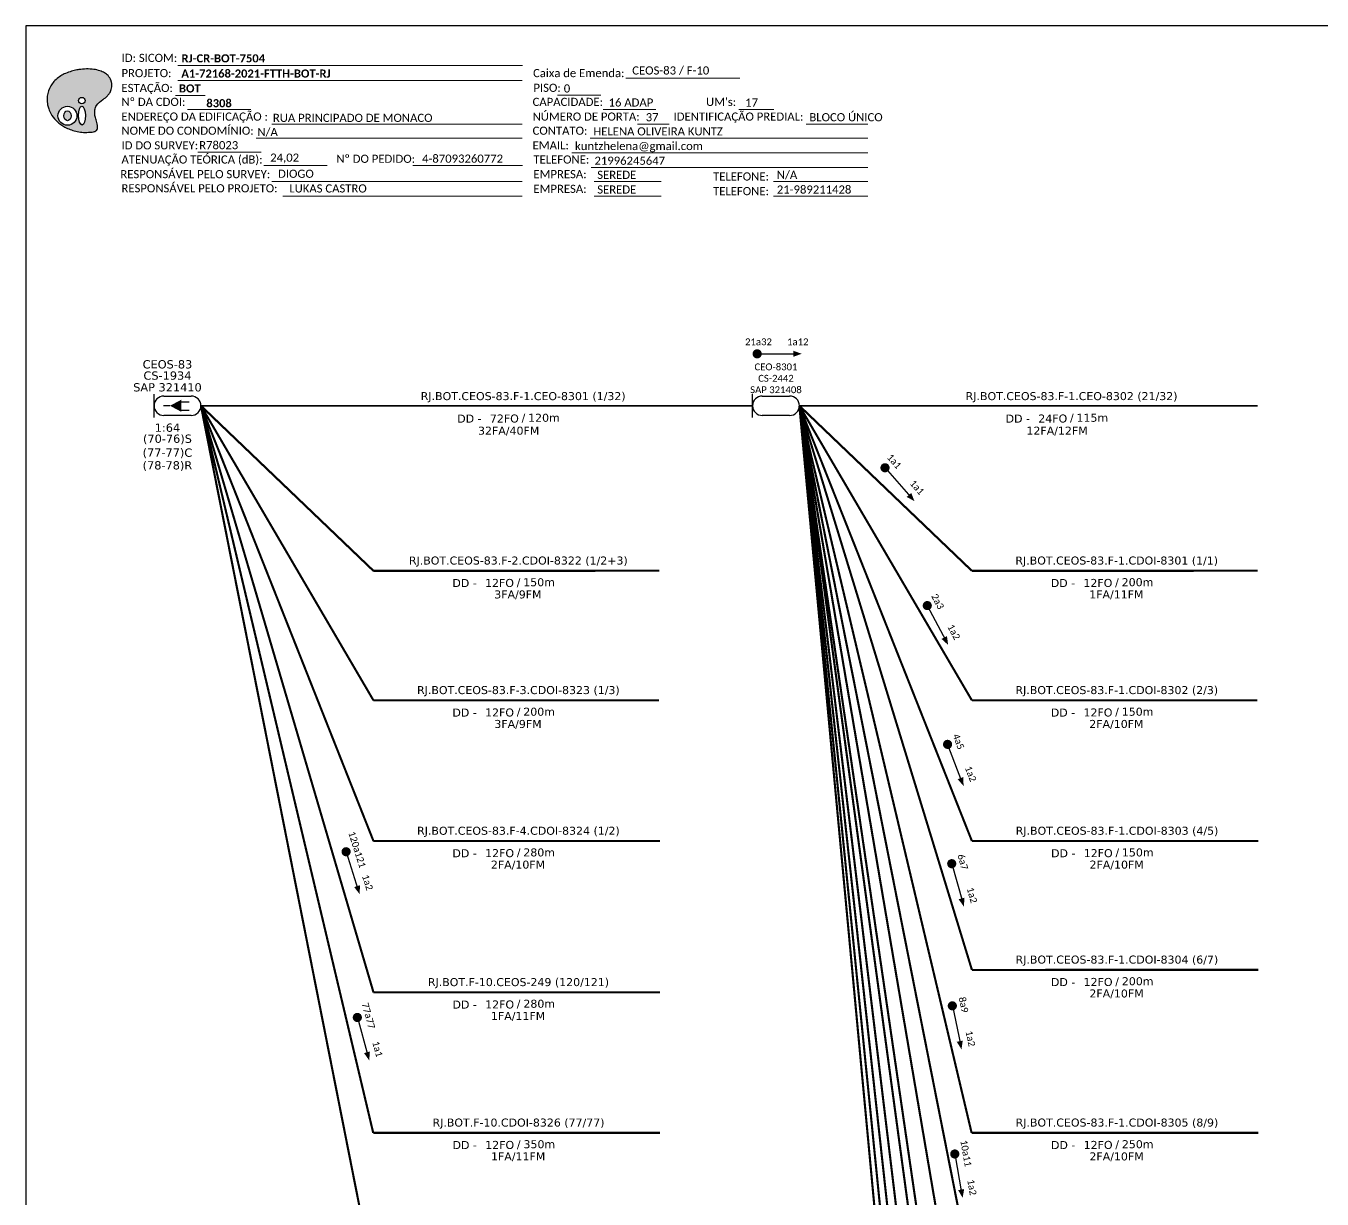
# Model space of a CAD drawing. Extents: x -89 to 749, y 705 to 1299.
# Drawn here: x -89.3 to 196.5, y 1040.4 to 1299 of the extents above; entities that cross this region are included whole.
import ezdxf
from ezdxf.enums import TextEntityAlignment as Align

# ---------------------------------------------------------------- set-up
doc = ezdxf.new("R2010")
doc.units = 0
for name, color, linetype in [('20.4-CEOS', 1, 'Continuous'), ('CAP a instalar', 1, 'Continuous'), ('SETA', 7, 'Continuous')]:
    doc.layers.add(name, color=color, linetype=linetype)
doc.layers.add('40.1-ETIQUETAS', color=1, linetype='Continuous', lineweight=20)
doc.styles.add('siredit', font='verdana.ttf')
doc.styles.get("Standard").update_dxf_attribs({"font": 'arial.ttf'})
doc.styles.add('WMF-Calibri0', font='calibri.ttf')
doc.styles.add('WMF-Calibri1', font='calibrib.ttf')
doc.linetypes.add('FENCELINE1', pattern='A,0.25,-0.1,[133,ltypeshp.shx,S=0.1,R=0,X=-0.1,Y=0],-0.1,1', length=1.45)

# ---------------------------------------------------------------- blocks, each defined once
blk = doc.blocks.new('OI')
h = blk.add_hatch(color=40)
edge = h.paths.add_edge_path()
edge.add_spline(control_points=[(4.35, -0.67), (3.92, -0.99), (3.26, -1.5), (2.81, -2.59), (2.9, -3.5), (3.06, -4.27), (3.31, -4.85), (3.37, -5.39), (3.4, -5.88), (3.2, -6.4), (2.54, -6.61), (1.65, -6.63), (0.55, -6.67), (-0.56, -6.42), (-1.61, -6.14), (-2.77, -5.61), (-3.92, -4.77), (-4.89, -3.7), (-5.34, -2.65), (-5.6, -1.94), (-5.85, -0.96), (-5.71, 0.47), (-5.1, 2.02), (-4.14, 3.02), (-3.3, 3.61), (-2.37, 4.16), (-1.36, 4.44), (-0.56, 4.7), (0.79, 4.85), (2.24, 4.97), (3.79, 4.57), (4.67, 4.21), (5.44, 3.65), (5.76, 2.99), (6.03, 2.21), (6.01, 1.46), (5.72, 0.64), (5.31, 0.08), (4.88, -0.38), (4.51, -0.55), (4.35, -0.67)], knot_values=[0, 0, 0, 0, 1.60434, 2.417191, 3.427595, 4.282808, 4.776746, 5.304182, 5.888771, 6.258406, 6.858137, 7.79129, 8.986195, 10.124242, 11.187857, 12.242908, 13.953784, 15.414161, 16.515391, 17.349188, 17.675853, 19.552021, 21.515531, 22.568638, 23.63245, 24.621084, 25.782718, 26.745347, 27.142653, 29.870543, 31.004649, 31.921532, 32.709589, 33.801391, 34.042471, 35.192333, 35.971461, 36.628871, 37.254359, 37.836911, 37.836911, 37.836911, 37.836911], degree=3, periodic=0)
h.paths.add_polyline_path([(1.13, -0.87, -1), (-0.04, -0.87, -1)], flags=16)
edge = h.paths.add_edge_path(flags=16)
edge.add_ellipse((0.56, -3.59), major_axis=(-0.02, 1.71), ratio=0.361305, start_angle=0, end_angle=360)
h.paths.add_polyline_path([(-0.36, -3.62, -1), (-3.8, -3.62, -1)], flags=16)
edge = h.paths.add_edge_path(flags=0)
edge.add_ellipse((-2.08, -3.62), major_axis=(0, 0.885), ratio=0.758294, start_angle=0, end_angle=360)
at = {"color": 40}
for centre, radius in [((-2.08, -3.62), 1.72), ((0.54, -0.87), 0.587)]:
    blk.add_circle(centre, radius, dxfattribs=at)
blk.add_ellipse((0.56, -3.59), major_axis=(-0.02, 1.71), ratio=0.361305, dxfattribs=at)
blk.add_ellipse((-2.08, -3.62), major_axis=(0, 0.885), ratio=0.758294, start_param=-3.141592653589792, end_param=3.141592653589792, dxfattribs=at)
at = {"color": 40, "start_tangent": (-0.800898, -0.598801), "end_tangent": (-0.800898, -0.598801)}
blk.add_spline([(4.35, -0.67), (3.2, -1.78), (2.9, -2.54), (2.92, -3.55), (3.12, -4.38), (3.28, -4.85), (3.37, -5.37), (3.35, -5.95), (3.2, -6.29), (2.66, -6.55), (1.73, -6.63), (0.54, -6.62), (-0.58, -6.41), (-1.6, -6.11), (-2.56, -5.67), (-3.95, -4.67), (-4.89, -3.56), (-5.37, -2.56), (-5.64, -1.78), (-5.72, -1.46), (-5.63, 0.42), (-4.84, 2.22), (-4.13, 2.99), (-3.27, 3.62), (-2.4, 4.09), (-1.3, 4.47), (-0.37, 4.72), (0.02, 4.77), (2.75, 4.8), (3.85, 4.53), (4.69, 4.16), (5.31, 3.68), (5.85, 2.73), (5.93, 2.5), (5.94, 1.35), (5.67, 0.62), (5.29, 0.08), (4.84, -0.36), (4.35, -0.67)], degree=3, dxfattribs=at)
blk = doc.blocks.new('CARIMBO')
at = {"color": 7, "lineweight": 0}
for points in [[(35.66, -16.79), (111.64, -16.79)], [(134.48, -16.3), (159.61, -16.3)], [(35.15, -20.06), (41.7, -20.06)], [(119.43, -20.02), (128.92, -20.02)], [(37.81, -23.14), (51.75, -23.14)], [(129.48, -23.14), (141.1, -23.14)], [(159.42, -23.14), (167.09, -23.14)], [(56.38, -26.37), (111.64, -26.37)], [(137.07, -26.37), (144.01, -26.37)], [(174.24, -26.37), (187.8, -26.37)], [(52.97, -29.48), (111.64, -29.48)], [(126.6, -29.48), (187.83, -29.48)], [(40.13, -32.55), (54.07, -32.55)], [(122.56, -32.72), (187.83, -32.72)], [(54.67, -35.52), (68.61, -35.52)], [(126.84, -35.96), (187.83, -35.96)], [(56.38, -39.07), (111.64, -39.07)], [(127.45, -39.07), (142.25, -39.07)], [(167.06, -39.07), (187.83, -39.07)], [(58.87, -42.31), (111.64, -42.31)], [(127.45, -42.31), (142.25, -42.31)], [(167.06, -42.31), (187.83, -42.31)]]:
    blk.add_lwpolyline(points, dxfattribs=at)
at = {"color": 7, "xscale": 1.213923925163967, "yscale": 1.213923925163967, "zscale": 1.213923925163967, "rotation": 0.1532896023949059}
blk.add_blockref('OI', (13.86, -20.16), dxfattribs=at)
at = {"color": 7, "lineweight": 0, "style": 'WMF-Calibri0'}
for s, height, p in [('PROJETO:', 1.793, (23.26, -16.04)), ('Caixa de Emenda:', 1.7927, (114.02, -16.04)), ('ESTAÇÃO:', 1.793, (23.26, -19.32)), ('PISO:', 1.793, (114.09, -19.28)), ('Nº DA CDOI:', 1.7927, (23.26, -22.39)), ('CAPACIDADE:', 1.7927, (113.91, -22.39)), ("UM's:", 1.793, (152.15, -22.39)), ('ENDEREÇO DA EDIFICAÇÃO :', 1.7927, (23.26, -25.63)), ('NÚMERO DE PORTA:', 1.7927, (113.91, -25.63)), ('IDENTIFICAÇÃO PREDIAL:', 1.7927, (144.99, -25.63)), ('NOME DO CONDOMÍNIO:', 1.7927, (23.26, -28.74)), ('CONTATO:', 1.793, (113.91, -28.74)), ('ID DO SURVEY:', 1.7927, (23.26, -31.97)), ('EMAIL:', 1.793, (113.91, -31.97)), ('ATENUAÇÃO TEÓRICA (dB):', 1.7927, (23.26, -35.09)), ('TELEFONE:', 1.793, (114.09, -35.09)), ('RESPONSÁVEL PELO SURVEY:', 1.7927, (23.02, -38.32)), ('EMPRESA:', 1.793, (114.09, -38.32)), ('TELEFONE:', 1.793, (153.7, -38.83)), ('RESPONSÁVEL PELO PROJETO:', 1.7927, (23.26, -41.44)), ('EMPRESA:', 1.793, (114.09, -41.56)), ('TELEFONE:', 1.793, (153.7, -42.06))]:
    blk.add_text(s, height=height, dxfattribs=at).set_placement(p)
at = {"color": 7, "lineweight": 0, "flags": 8}
for tag, p, style in [('CEOS-XX', (135.87, -15.46), 'WMF-Calibri0'), ('PROJ', (36.46, -16.13), 'WMF-Calibri1'), ('EST', (35.94, -19.41), 'WMF-Calibri1'), ('PISO_PTR', (120.78, -19.42), 'WMF-Calibri0'), ('CAPAC.', (130.66, -22.52), 'WMF-Calibri0'), ("UC'S", (160.78, -22.54), 'WMF-Calibri0'), ('LOGRADOURO', (56.65, -25.91), 'WMF-Calibri0'), ('N°', (138.85, -25.77), 'WMF-Calibri0'), ('N°PREDIO', (174.94, -25.77), 'WMF-Calibri0'), ('NOME_DO_COND.', (53.23, -29.02), 'WMF-Calibri0'), ('NOME_DO_CONTATO', (127.3, -28.89), 'WMF-Calibri0'), ('_ID_', (40.39, -31.94), 'WMF-Calibri0'), ('EMAIL', (123.26, -32.12), 'WMF-Calibri0'), ('O_POTEN', (56.06, -34.68), 'WMF-Calibri0'), ('TELEFONE', (127.55, -35.36), 'WMF-Calibri0'), ('RES_SURVEY', (57.78, -38.23), 'WMF-Calibri0'), ('EMP_RESP_SURVEY', (128.16, -38.47), 'WMF-Calibri0'), ('CONT_RESP_SURVEY', (167.76, -38.47), 'WMF-Calibri0'), ('RES_PROJ', (60.27, -41.47), 'WMF-Calibri0'), ('EMP_RESP_PROJ', (128.16, -41.71), 'WMF-Calibri0'), ('CONT_RESP_PROJ', (167.76, -41.71), 'WMF-Calibri0')]:
    blk.add_attdef(tag, p, '', height=1.79, dxfattribs=dict(at, style=style))
at = {"color": 7, "lineweight": 0, "style": 'WMF-Calibri1', "flags": 8}
blk.add_attdef("N° CDO'S", text='', height=1.79, dxfattribs=at).set_placement((44.78, -22.68), align=Align.CENTER)
blk = doc.blocks.new('CEOS_RP_CT_DRT')
at = {"layer": '20.4-CEOS', "color": 0}
for p, q in [((-4.54, 1.19), (-1.19, 1.19)), ((-1.19, -1.19), (-4.54, -1.19))]:
    blk.add_line(p, q, dxfattribs=at)
for points in [[(-5.73, -1.43), (-5.73, 1.44)], [(-3.79, 0), (-4.59, 0)], [(-2.47, 0.48), (-1.45, 0.48)], [(-2.47, -0.52), (-1.45, -0.52)]]:
    blk.add_lwpolyline(points, dxfattribs=at)
blk.add_lwpolyline([(-3.79, 0, 0, 1.47, 0), (-2.41, 0, 1.47, 1.47, 0)], format="xyseb", dxfattribs=at)
for centre, start, end in [((-4.54, 0), 90, 270), ((-1.19, 0), 270, 90)]:
    blk.add_arc(centre, 1.19, start, end, dxfattribs=at)
at = {"layer": '20.4-CEOS', "color": 7, "style": 'siredit'}
for tag, p in [('Nº_DA_CEOS', (-2.86, 5.6)), ('LOCAL', (-2.86, 4.24)), ('SAP', (-2.86, 2.78)), ('RACIO_SPLITAGEM', (-2.86, -1.88)), ('FIBRAS_SPLITTER', (-2.86, -3.58)), ('FIBRAS_TOP_C', (-2.86, -5.08)), ('RESERVA_FINAIS', (-2.86, -6.39))]:
    blk.add_attdef(tag, text='', height=1.01, dxfattribs=at).set_placement(p, align=Align.TOP_CENTER)
blk = doc.blocks.new('ETIQUETA_RS5F')
at = {"layer": '40.1-ETIQUETAS', "color": 0, "style": 'siredit'}
blk.add_text('/', height=1.5, dxfattribs=at).set_placement((1.58, -1.95), align=Align.MIDDLE_RIGHT)
for tag, p in [('ETIQUETA_R_PRIMARIA', (1.21, 4.1)), ('ETIQUETA_R_SECUNDARIA', (1.21, 2.1)), ('F_ATIVAS/F_MORTAS', (1.14, -4.24))]:
    blk.add_attdef(tag, text='', height=1.5, dxfattribs=at).set_placement(p, align=Align.MIDDLE_CENTER)
for tag, p in [('TIPO_CABO', (-6.58, -2.12)), ('CAP_CABO', (0.4, -2.09))]:
    blk.add_attdef(tag, text='', height=1.5, dxfattribs=at).set_placement(p, align=Align.MIDDLE_RIGHT)
blk.add_attdef('METROS', text='', height=1.5, dxfattribs=at).set_placement((2.14, -1.95), align=Align.MIDDLE_LEFT)
for tag, p in [('FUSÃO_1', (0.85, -8.39)), ('FUSÃO_2', (0.85, -10.6)), ('FUSÃO_3', (0.85, -12.93)), ('FUSÃO_4', (0.85, -15.14)), ('FUSÃO_5', (0.85, -17.16))]:
    blk.add_attdef(tag, text='', height=1.5, dxfattribs=at).set_placement(p, align=Align.CENTER)

msp = doc.modelspace()

# ---------------------------------------------------------------- linework, layer by layer
msp.add_lwpolyline([(-89.32, 705.02), (749.25, 705.02), (749.25, 1299.02), (-89.32, 1299.02), (-89.32, 705.02)])
at = {"color": 7, "lineweight": 0}
for points in [[(-55.82, 1290.33), (20.16, 1290.33)], [(-4.01, 1268.26), (20.14, 1268.26)]]:
    msp.add_lwpolyline(points, dxfattribs=at)
at = {"const_width": 1.01}
for points in [[(71.41, 1226.72, 1), (72.42, 1226.72, 1)], [(99.77, 1201.99, 1), (100.44, 1201.23, 1)], [(109.19, 1171.67, 1), (109.66, 1170.78, 1)], [(113.72, 1141.1, 1), (114.08, 1140.16, 1)], [(114.68, 1114.81, 1), (114.95, 1113.84, 1)], [(114.85, 1083.48, 1), (115.05, 1082.49, 1)], [(115.4, 1050.82, 1), (115.58, 1049.82, 1)]]:
    msp.add_lwpolyline(points, format="xyb", close=True, dxfattribs=at)
at = {"color": 7, "const_width": 1.01}
for points in [[(-18.87, 1117.44, 1), (-18.57, 1116.48, 1)], [(-16.38, 1080.91, 1), (-16.11, 1079.93, 1)]]:
    msp.add_lwpolyline(points, format="xyb", close=True, dxfattribs=at)
at = {"layer": '20.4-CEOS', "color": 0}
for p, q in [((73.05, 1217.43), (79.07, 1217.43)), ((79.07, 1213.14), (73.05, 1213.14))]:
    msp.add_line(p, q, dxfattribs=at)
msp.add_lwpolyline([(70.9, 1212.7), (70.9, 1217.87)], dxfattribs=at)
for centre, start, end in [((73.05, 1215.28), 90, 270), ((79.07, 1215.28), 270, 90)]:
    msp.add_arc(centre, 2.15, start, end, dxfattribs=at)
at = {"layer": 'CAP a instalar', "color": 7, "ltscale": 7}
for points, const_width in [([(-50.73, 1215.28), (-12.68, 1178.88)], 0.47), ([(-50.73, 1215.28), (-12.68, 1150.32)], 0.47), ([(-50.73, 1215.28), (-12.68, 1119.31)], 0.47), ([(-12.74, 1054.98), (-50.73, 1215.28)], 0.47), ([(-50.73, 1215.28), (70.9, 1215.28)], 0.389), ([(81.22, 1215.28), (119.27, 1178.88)], 0.47), ([(81.22, 1215.28), (119.27, 1150.32)], 0.47), ([(81.22, 1215.28), (119.27, 1119.31)], 0.47), ([(81.22, 1215.28), (119.27, 1090.9)], 0.47), ([(119.2, 1054.98), (81.22, 1215.28)], 0.47), ([(119.27, 1023.11), (81.22, 1215.28)], 0.47), ([(118.8, 994.56), (81.22, 1215.28)], 0.47), ([(119.27, 935.14), (81.22, 1215.28)], 0.47), ([(119.2, 900.93), (81.22, 1215.28)], 0.47), ([(119.27, 869.07), (81.22, 1215.28)], 0.47), ([(81.22, 1215.28), (182.25, 1215.28)], 0.389), ([(-12.68, 1178.88), (50.31, 1178.91)], 0.47), ([(119.27, 1178.88), (182.25, 1178.91)], 0.47), ([(-12.68, 1150.32), (50.28, 1150.35)], 0.47), ([(119.27, 1150.32), (182.22, 1150.35)], 0.47), ([(-12.68, 1119.31), (50.5, 1119.34)], 0.47), ([(119.27, 1119.31), (182.45, 1119.34)], 0.47), ([(119.27, 1090.9), (182.45, 1090.93)], 0.47), ([(-12.74, 1054.98), (50.5, 1055)], 0.47), ([(119.2, 1054.98), (182.45, 1055)], 0.47)]:
    msp.add_lwpolyline(points, dxfattribs=dict(at, const_width=const_width))
at = {"layer": 'CAP a instalar', "color": 7, "linetype": 'FENCELINE1', "ltscale": 7, "const_width": 0.47}
for points in [[(-50.73, 1215.28), (-12.68, 1085.95)], [(-12.68, 1023.11), (-50.73, 1215.28)], [(119.27, 837.65), (81.22, 1215.28)], [(119.27, 809.24), (81.22, 1215.28)], [(-12.68, 1085.95), (50.5, 1085.97)]]:
    msp.add_lwpolyline(points, dxfattribs=at)
at = {"layer": 'CAP a instalar', "color": 5, "ltscale": 7, "const_width": 0.47}
msp.add_lwpolyline([(118.02, 963.47), (81.22, 1215.28)], dxfattribs=at)
at = {"layer": 'SETA'}
for points in [[(71.91, 1226.72), (80.58, 1226.72)], [(100.11, 1201.61), (105.83, 1195.1)], [(109.42, 1171.22), (113.48, 1163.56)], [(113.9, 1140.63), (117, 1132.53)], [(114.82, 1114.32), (117.16, 1105.98)], [(114.95, 1082.99), (116.72, 1074.5)], [(115.49, 1050.32), (117, 1041.78)]]:
    msp.add_lwpolyline(points, dxfattribs=at)
at = {"layer": 'SETA', "color": 7}
for points in [[(-18.72, 1116.96), (-16.1, 1108.7)], [(-16.24, 1080.42), (-13.94, 1072.06)]]:
    msp.add_lwpolyline(points, dxfattribs=at)
at = {"layer": 'SETA'}
for points in [[(79.88, 1227.41), (81.73, 1226.74), (79.88, 1226.07)], [(105.89, 1196.07), (106.6, 1194.24), (104.88, 1195.19)], [(113.76, 1164.5), (114.03, 1162.55), (112.57, 1163.87)], [(117.39, 1133.43), (117.42, 1131.46), (116.13, 1132.95)], [(117.63, 1106.83), (117.49, 1104.87), (116.34, 1106.47)], [(117.25, 1075.32), (116.97, 1073.37), (115.93, 1075.05)], [(117.56, 1042.59), (117.22, 1040.65), (116.23, 1042.35)]]:
    msp.add_solid(points, dxfattribs=at)
at = {"layer": 'SETA', "color": 7}
for points in [[(-15.65, 1109.57), (-15.74, 1107.61), (-16.94, 1109.17)], [(-13.47, 1072.92), (-13.63, 1070.96), (-14.76, 1072.56)]]:
    msp.add_solid(points, dxfattribs=at)

# ---------------------------------------------------------------- block references
ref = msp.add_blockref('CARIMBO', (-91.51, 1303.77))
ref.add_attrib('PROJ', 'A1-72168-2021-FTTH-BOT-RJ', (-55.05, 1287.63), dxfattribs={"color": 7, "lineweight": 0, "height": 1.7927, "style": 'WMF-Calibri1'})
ref.add_attrib('EST', 'BOT', (-55.57, 1284.35), dxfattribs={"color": 7, "lineweight": 0, "height": 1.793, "style": 'WMF-Calibri1'})
ref.add_attrib("N° CDO'S", '8308', dxfattribs={"color": 7, "lineweight": 0, "height": 1.793, "style": 'WMF-Calibri1'}).set_placement((-46.73, 1281.09), align=Align.CENTER)
ref.add_attrib('LOGRADOURO', 'RUA PRINCIPADO DE MONACO', (-34.86, 1277.86), dxfattribs={"color": 7, "lineweight": 0, "height": 1.7927, "style": 'WMF-Calibri0'})
ref.add_attrib('NOME_DO_COND.', 'N/A', (-38.28, 1274.74), dxfattribs={"color": 7, "lineweight": 0, "height": 1.793, "style": 'WMF-Calibri0'})
ref.add_attrib('_ID_', 'R78023', (-51.11, 1271.83), dxfattribs={"color": 7, "lineweight": 0, "height": 1.793, "style": 'WMF-Calibri0'})
ref.add_attrib('O_POTEN', '24,02', (-35.45, 1269.09), dxfattribs={"color": 7, "lineweight": 0, "height": 1.793, "style": 'WMF-Calibri0'})
ref.add_attrib('RES_SURVEY', 'DIOGO', (-33.73, 1265.54), dxfattribs={"color": 7, "lineweight": 0, "height": 1.793, "style": 'WMF-Calibri0'})
ref.add_attrib('RES_PROJ', 'LUKAS CASTRO', (-31.24, 1262.3), dxfattribs={"color": 7, "lineweight": 0, "height": 1.7927, "style": 'WMF-Calibri0'})
ref.add_attrib('CEOS-XX', 'CEOS-83 / F-10', (44.36, 1288.31), dxfattribs={"color": 7, "lineweight": 0, "height": 1.7927, "style": 'WMF-Calibri0'})
ref.add_attrib('CAPAC.', '16 ADAP', (39.15, 1281.25), dxfattribs={"color": 7, "lineweight": 0, "height": 1.793, "style": 'WMF-Calibri0'})
ref.add_attrib("UC'S", '17', (69.27, 1281.23), dxfattribs={"color": 7, "lineweight": 0, "height": 1.793, "style": 'WMF-Calibri0'})
ref.add_attrib('PISO_PTR', '0', (29.28, 1284.34), dxfattribs={"color": 7, "lineweight": 0, "height": 1.79, "style": 'WMF-Calibri0'})
ref.add_attrib('N°', '37', (47.34, 1278), dxfattribs={"color": 7, "lineweight": 0, "height": 1.793, "style": 'WMF-Calibri0'})
ref.add_attrib('N°PREDIO', 'BLOCO ÚNICO', (83.43, 1278), dxfattribs={"color": 7, "lineweight": 0, "height": 1.7927, "style": 'WMF-Calibri0'})
ref.add_attrib('NOME_DO_CONTATO', 'HELENA OLIVEIRA KUNTZ', (35.79, 1274.88), dxfattribs={"color": 7, "lineweight": 0, "height": 1.7927, "style": 'WMF-Calibri0'})
ref.add_attrib('EMAIL', 'kuntzhelena@gmail.com', (31.75, 1271.65), dxfattribs={"color": 7, "lineweight": 0, "height": 1.7927, "style": 'WMF-Calibri0'})
ref.add_attrib('TELEFONE', '21996245647', (36.04, 1268.41), dxfattribs={"color": 7, "lineweight": 0, "height": 1.7927, "style": 'WMF-Calibri0'})
ref.add_attrib('EMP_RESP_SURVEY', 'SEREDE', (36.65, 1265.3), dxfattribs={"color": 7, "lineweight": 0, "height": 1.793, "style": 'WMF-Calibri0'})
ref.add_attrib('EMP_RESP_PROJ', 'SEREDE', (36.65, 1262.06), dxfattribs={"color": 7, "lineweight": 0, "height": 1.793, "style": 'WMF-Calibri0'})
ref.add_attrib('CONT_RESP_SURVEY', 'N/A', (76.25, 1265.3), dxfattribs={"color": 7, "lineweight": 0, "height": 1.793, "style": 'WMF-Calibri0'})
ref.add_attrib('CONT_RESP_PROJ', '21-989211428', (76.25, 1262.06), dxfattribs={"color": 7, "lineweight": 0, "height": 1.7927, "style": 'WMF-Calibri0'})
at = {"layer": '20.4-CEOS', "color": 7}
ref = msp.add_blockref('CEOS_RP_CT_DRT', (-50.73, 1215.28), dxfattribs=dict(at, xscale=1.801388164361318, yscale=1.801388164361318, zscale=1.801388159999999))
ref.add_attrib('Nº_DA_CEOS', 'CEOS-83', dxfattribs={"color": 7, "height": 1.819, "style": 'siredit'}).set_placement((-58.11, 1225.33), align=Align.TOP_CENTER)
ref.add_attrib('LOCAL', 'CS-1934', dxfattribs={"color": 7, "height": 1.819, "style": 'siredit'}).set_placement((-58.11, 1222.85), align=Align.TOP_CENTER)
ref.add_attrib('SAP', 'SAP 321410', dxfattribs={"color": 7, "height": 1.819, "style": 'siredit'}).set_placement((-58.11, 1220.26), align=Align.TOP_CENTER)
ref.add_attrib('RACIO_SPLITAGEM', '1:64', dxfattribs={"color": 7, "height": 1.819, "style": 'siredit'}).set_placement((-58.11, 1211.36), align=Align.TOP_CENTER)
ref.add_attrib('FIBRAS_SPLITTER', '(70-76)S', dxfattribs={"color": 7, "height": 1.819, "style": 'siredit'}).set_placement((-58.11, 1208.93), align=Align.TOP_CENTER)
ref.add_attrib('FIBRAS_TOP_C', '(77-77)C', dxfattribs={"color": 7, "height": 1.819, "style": 'siredit'}).set_placement((-58.12, 1205.86), align=Align.TOP_CENTER)
ref.add_attrib('RESERVA_FINAIS', '(78-78)R', dxfattribs={"color": 7, "height": 1.819, "style": 'siredit'}).set_placement((-58.12, 1203.06), align=Align.TOP_CENTER)
at = {"layer": 'CAP a instalar', "color": 7, "linetype": 'FENCELINE1', "ltscale": 7}
ref = msp.add_blockref('ETIQUETA_RS5F', (18.93, 1214.94), dxfattribs=dict(at, xscale=1.176119984873859, yscale=1.176119984874759, zscale=1.176119984874999))
ref.add_attrib('ETIQUETA_R_SECUNDARIA', 'RJ.BOT.CEOS-83.F-1.CEO-8301 (1/32)', dxfattribs={"layer": '40.1-ETIQUETAS', "color": 0, "height": 1.7642, "style": 'siredit'}).set_placement((20.32, 1217.41), align=Align.MIDDLE_CENTER)
ref.add_attrib('TIPO_CABO', 'DD -', dxfattribs={"layer": '40.1-ETIQUETAS', "color": 0, "height": 1.764, "style": 'siredit'}).set_placement((11.15, 1212.45), align=Align.MIDDLE_RIGHT)
ref.add_attrib('CAP_CABO', '72FO', dxfattribs={"layer": '40.1-ETIQUETAS', "color": 0, "height": 1.764, "style": 'siredit'}).set_placement((19.36, 1212.47), align=Align.MIDDLE_RIGHT)
ref.add_attrib('METROS', '120m', dxfattribs={"layer": '40.1-ETIQUETAS', "color": 0, "height": 1.764, "style": 'siredit'}).set_placement((21.41, 1212.64), align=Align.MIDDLE_LEFT)
ref.add_attrib('F_ATIVAS/F_MORTAS', '32FA/40FM', dxfattribs={"layer": '40.1-ETIQUETAS', "color": 0, "height": 1.764, "style": 'siredit'}).set_placement((17.12, 1209.79), align=Align.MIDDLE_CENTER)
ref = msp.add_blockref('ETIQUETA_RS5F', (139.85, 1214.94), dxfattribs=dict(at, xscale=1.176119984873859, yscale=1.176119984874759, zscale=1.176119984874999))
ref.add_attrib('ETIQUETA_R_SECUNDARIA', 'RJ.BOT.CEOS-83.F-1.CEO-8302 (21/32)', dxfattribs={"layer": '40.1-ETIQUETAS', "color": 0, "height": 1.7642, "style": 'siredit'}).set_placement((141.24, 1217.41), align=Align.MIDDLE_CENTER)
ref.add_attrib('TIPO_CABO', 'DD -', dxfattribs={"layer": '40.1-ETIQUETAS', "color": 0, "height": 1.764, "style": 'siredit'}).set_placement((132.07, 1212.45), align=Align.MIDDLE_RIGHT)
ref.add_attrib('CAP_CABO', '24FO', dxfattribs={"layer": '40.1-ETIQUETAS', "color": 0, "height": 1.764, "style": 'siredit'}).set_placement((140.28, 1212.47), align=Align.MIDDLE_RIGHT)
ref.add_attrib('METROS', '115m', dxfattribs={"layer": '40.1-ETIQUETAS', "color": 0, "height": 1.764, "style": 'siredit'}).set_placement((142.33, 1212.64), align=Align.MIDDLE_LEFT)
ref.add_attrib('F_ATIVAS/F_MORTAS', '12FA/12FM', dxfattribs={"layer": '40.1-ETIQUETAS', "color": 0, "height": 1.764, "style": 'siredit'}).set_placement((138.04, 1209.79), align=Align.MIDDLE_CENTER)
ref = msp.add_blockref('ETIQUETA_RS5F', (17.86, 1178.68), dxfattribs=dict(at, xscale=1.176119984873859, yscale=1.176119984874759, zscale=1.176119984874999))
ref.add_attrib('ETIQUETA_R_SECUNDARIA', 'RJ.BOT.CEOS-83.F-2.CDOI-8322 (1/2+3)', dxfattribs={"layer": '40.1-ETIQUETAS', "color": 0, "height": 1.7642, "style": 'siredit'}).set_placement((19.25, 1181.16), align=Align.MIDDLE_CENTER)
ref.add_attrib('TIPO_CABO', 'DD -', dxfattribs={"layer": '40.1-ETIQUETAS', "color": 0, "height": 1.764, "style": 'siredit'}).set_placement((10.08, 1176.2), align=Align.MIDDLE_RIGHT)
ref.add_attrib('CAP_CABO', '12FO', dxfattribs={"layer": '40.1-ETIQUETAS', "color": 0, "height": 1.764, "style": 'siredit'}).set_placement((18.29, 1176.22), align=Align.MIDDLE_RIGHT)
ref.add_attrib('METROS', '150m', dxfattribs={"layer": '40.1-ETIQUETAS', "color": 0, "height": 1.764, "style": 'siredit'}).set_placement((20.34, 1176.38), align=Align.MIDDLE_LEFT)
ref.add_attrib('F_ATIVAS/F_MORTAS', '3FA/9FM', dxfattribs={"layer": '40.1-ETIQUETAS', "color": 0, "height": 1.764, "style": 'siredit'}).set_placement((19.16, 1173.69), align=Align.MIDDLE_CENTER)
ref = msp.add_blockref('ETIQUETA_RS5F', (149.8, 1178.68), dxfattribs=dict(at, xscale=1.176119984873859, yscale=1.176119984874759, zscale=1.176119984874999))
ref.add_attrib('ETIQUETA_R_SECUNDARIA', 'RJ.BOT.CEOS-83.F-1.CDOI-8301 (1/1)', dxfattribs={"layer": '40.1-ETIQUETAS', "color": 0, "height": 1.7642, "style": 'siredit'}).set_placement((151.19, 1181.16), align=Align.MIDDLE_CENTER)
ref.add_attrib('TIPO_CABO', 'DD -', dxfattribs={"layer": '40.1-ETIQUETAS', "color": 0, "height": 1.764, "style": 'siredit'}).set_placement((142.02, 1176.2), align=Align.MIDDLE_RIGHT)
ref.add_attrib('CAP_CABO', '12FO', dxfattribs={"layer": '40.1-ETIQUETAS', "color": 0, "height": 1.764, "style": 'siredit'}).set_placement((150.23, 1176.22), align=Align.MIDDLE_RIGHT)
ref.add_attrib('METROS', '200m', dxfattribs={"layer": '40.1-ETIQUETAS', "color": 0, "height": 1.764, "style": 'siredit'}).set_placement((152.29, 1176.38), align=Align.MIDDLE_LEFT)
ref.add_attrib('F_ATIVAS/F_MORTAS', '1FA/11FM', dxfattribs={"layer": '40.1-ETIQUETAS', "color": 0, "height": 1.764, "style": 'siredit'}).set_placement((151.11, 1173.69), align=Align.MIDDLE_CENTER)
ref = msp.add_blockref('ETIQUETA_RS5F', (17.87, 1150.13), dxfattribs=dict(at, xscale=1.176119984873859, yscale=1.176119984874759, zscale=1.176119984874999))
ref.add_attrib('ETIQUETA_R_SECUNDARIA', 'RJ.BOT.CEOS-83.F-3.CDOI-8323 (1/3)', dxfattribs={"layer": '40.1-ETIQUETAS', "color": 0, "height": 1.7642, "style": 'siredit'}).set_placement((19.26, 1152.6), align=Align.MIDDLE_CENTER)
ref.add_attrib('TIPO_CABO', 'DD -', dxfattribs={"layer": '40.1-ETIQUETAS', "color": 0, "height": 1.764, "style": 'siredit'}).set_placement((10.09, 1147.64), align=Align.MIDDLE_RIGHT)
ref.add_attrib('CAP_CABO', '12FO', dxfattribs={"layer": '40.1-ETIQUETAS', "color": 0, "height": 1.764, "style": 'siredit'}).set_placement((18.3, 1147.66), align=Align.MIDDLE_RIGHT)
ref.add_attrib('METROS', '200m', dxfattribs={"layer": '40.1-ETIQUETAS', "color": 0, "height": 1.764, "style": 'siredit'}).set_placement((20.35, 1147.83), align=Align.MIDDLE_LEFT)
ref.add_attrib('F_ATIVAS/F_MORTAS', '3FA/9FM', dxfattribs={"layer": '40.1-ETIQUETAS', "color": 0, "height": 1.764, "style": 'siredit'}).set_placement((19.18, 1145.13), align=Align.MIDDLE_CENTER)
ref = msp.add_blockref('ETIQUETA_RS5F', (149.81, 1150.13), dxfattribs=dict(at, xscale=1.176119984873859, yscale=1.176119984874759, zscale=1.176119984874999))
ref.add_attrib('ETIQUETA_R_SECUNDARIA', 'RJ.BOT.CEOS-83.F-1.CDOI-8302 (2/3)', dxfattribs={"layer": '40.1-ETIQUETAS', "color": 0, "height": 1.7642, "style": 'siredit'}).set_placement((151.21, 1152.6), align=Align.MIDDLE_CENTER)
ref.add_attrib('TIPO_CABO', 'DD -', dxfattribs={"layer": '40.1-ETIQUETAS', "color": 0, "height": 1.764, "style": 'siredit'}).set_placement((142.03, 1147.64), align=Align.MIDDLE_RIGHT)
ref.add_attrib('CAP_CABO', '12FO', dxfattribs={"layer": '40.1-ETIQUETAS', "color": 0, "height": 1.764, "style": 'siredit'}).set_placement((150.25, 1147.66), align=Align.MIDDLE_RIGHT)
ref.add_attrib('METROS', '150m', dxfattribs={"layer": '40.1-ETIQUETAS', "color": 0, "height": 1.764, "style": 'siredit'}).set_placement((152.3, 1147.83), align=Align.MIDDLE_LEFT)
ref.add_attrib('F_ATIVAS/F_MORTAS', '2FA/10FM', dxfattribs={"layer": '40.1-ETIQUETAS', "color": 0, "height": 1.764, "style": 'siredit'}).set_placement((151.12, 1145.13), align=Align.MIDDLE_CENTER)
ref = msp.add_blockref('ETIQUETA_RS5F', (17.88, 1119.11), dxfattribs=dict(at, xscale=1.176119984873859, yscale=1.176119984874759, zscale=1.176119984874999))
ref.add_attrib('ETIQUETA_R_SECUNDARIA', 'RJ.BOT.CEOS-83.F-4.CDOI-8324 (1/2)', dxfattribs={"layer": '40.1-ETIQUETAS', "color": 0, "height": 1.7642, "style": 'siredit'}).set_placement((19.27, 1121.59), align=Align.MIDDLE_CENTER)
ref.add_attrib('TIPO_CABO', 'DD -', dxfattribs={"layer": '40.1-ETIQUETAS', "color": 0, "height": 1.764, "style": 'siredit'}).set_placement((10.09, 1116.62), align=Align.MIDDLE_RIGHT)
ref.add_attrib('CAP_CABO', '12FO', dxfattribs={"layer": '40.1-ETIQUETAS', "color": 0, "height": 1.764, "style": 'siredit'}).set_placement((18.31, 1116.65), align=Align.MIDDLE_RIGHT)
ref.add_attrib('METROS', '280m', dxfattribs={"layer": '40.1-ETIQUETAS', "color": 0, "height": 1.764, "style": 'siredit'}).set_placement((20.36, 1116.81), align=Align.MIDDLE_LEFT)
ref.add_attrib('F_ATIVAS/F_MORTAS', '2FA/10FM', dxfattribs={"layer": '40.1-ETIQUETAS', "color": 0, "height": 1.764, "style": 'siredit'}).set_placement((19.18, 1114.12), align=Align.MIDDLE_CENTER)
ref = msp.add_blockref('ETIQUETA_RS5F', (149.87, 1119.11), dxfattribs=dict(at, xscale=1.176119984873859, yscale=1.176119984874759, zscale=1.176119984874999))
ref.add_attrib('ETIQUETA_R_SECUNDARIA', 'RJ.BOT.CEOS-83.F-1.CDOI-8303 (4/5)', dxfattribs={"layer": '40.1-ETIQUETAS', "color": 0, "height": 1.7642, "style": 'siredit'}).set_placement((151.26, 1121.59), align=Align.MIDDLE_CENTER)
ref.add_attrib('TIPO_CABO', 'DD -', dxfattribs={"layer": '40.1-ETIQUETAS', "color": 0, "height": 1.764, "style": 'siredit'}).set_placement((142.09, 1116.62), align=Align.MIDDLE_RIGHT)
ref.add_attrib('CAP_CABO', '12FO', dxfattribs={"layer": '40.1-ETIQUETAS', "color": 0, "height": 1.764, "style": 'siredit'}).set_placement((150.3, 1116.65), align=Align.MIDDLE_RIGHT)
ref.add_attrib('METROS', '150m', dxfattribs={"layer": '40.1-ETIQUETAS', "color": 0, "height": 1.764, "style": 'siredit'}).set_placement((152.35, 1116.81), align=Align.MIDDLE_LEFT)
ref.add_attrib('F_ATIVAS/F_MORTAS', '2FA/10FM', dxfattribs={"layer": '40.1-ETIQUETAS', "color": 0, "height": 1.764, "style": 'siredit'}).set_placement((151.18, 1114.12), align=Align.MIDDLE_CENTER)
ref = msp.add_blockref('ETIQUETA_RS5F', (149.84, 1090.71), dxfattribs=dict(at, xscale=1.176119984873859, yscale=1.176119984874759, zscale=1.176119984874999))
ref.add_attrib('ETIQUETA_R_SECUNDARIA', 'RJ.BOT.CEOS-83.F-1.CDOI-8304 (6/7)', dxfattribs={"layer": '40.1-ETIQUETAS', "color": 0, "height": 1.7642, "style": 'siredit'}).set_placement((151.23, 1093.18), align=Align.MIDDLE_CENTER)
ref.add_attrib('TIPO_CABO', 'DD -', dxfattribs={"layer": '40.1-ETIQUETAS', "color": 0, "height": 1.764, "style": 'siredit'}).set_placement((142.06, 1088.22), align=Align.MIDDLE_RIGHT)
ref.add_attrib('CAP_CABO', '12FO', dxfattribs={"layer": '40.1-ETIQUETAS', "color": 0, "height": 1.764, "style": 'siredit'}).set_placement((150.27, 1088.25), align=Align.MIDDLE_RIGHT)
ref.add_attrib('METROS', '200m', dxfattribs={"layer": '40.1-ETIQUETAS', "color": 0, "height": 1.764, "style": 'siredit'}).set_placement((152.32, 1088.41), align=Align.MIDDLE_LEFT)
ref.add_attrib('F_ATIVAS/F_MORTAS', '2FA/10FM', dxfattribs={"layer": '40.1-ETIQUETAS', "color": 0, "height": 1.764, "style": 'siredit'}).set_placement((151.15, 1085.71), align=Align.MIDDLE_CENTER)
ref = msp.add_blockref('ETIQUETA_RS5F', (17.9, 1054.78), dxfattribs=dict(at, xscale=1.176119984873859, yscale=1.176119984874759, zscale=1.176119984874999))
ref.add_attrib('ETIQUETA_R_SECUNDARIA', 'RJ.BOT.F-10.CDOI-8326 (77/77)', dxfattribs={"layer": '40.1-ETIQUETAS', "color": 0, "height": 1.7642, "style": 'siredit'}).set_placement((19.29, 1057.25), align=Align.MIDDLE_CENTER)
ref.add_attrib('TIPO_CABO', 'DD -', dxfattribs={"layer": '40.1-ETIQUETAS', "color": 0, "height": 1.764, "style": 'siredit'}).set_placement((10.12, 1052.29), align=Align.MIDDLE_RIGHT)
ref.add_attrib('CAP_CABO', '12FO', dxfattribs={"layer": '40.1-ETIQUETAS', "color": 0, "height": 1.764, "style": 'siredit'}).set_placement((18.33, 1052.32), align=Align.MIDDLE_RIGHT)
ref.add_attrib('METROS', '350m', dxfattribs={"layer": '40.1-ETIQUETAS', "color": 0, "height": 1.764, "style": 'siredit'}).set_placement((20.39, 1052.48), align=Align.MIDDLE_LEFT)
ref.add_attrib('F_ATIVAS/F_MORTAS', '1FA/11FM', dxfattribs={"layer": '40.1-ETIQUETAS', "color": 0, "height": 1.764, "style": 'siredit'}).set_placement((19.21, 1049.79), align=Align.MIDDLE_CENTER)
ref = msp.add_blockref('ETIQUETA_RS5F', (149.85, 1054.78), dxfattribs=dict(at, xscale=1.176119984873859, yscale=1.176119984874759, zscale=1.176119984874999))
ref.add_attrib('ETIQUETA_R_SECUNDARIA', 'RJ.BOT.CEOS-83.F-1.CDOI-8305 (8/9)', dxfattribs={"layer": '40.1-ETIQUETAS', "color": 0, "height": 1.7642, "style": 'siredit'}).set_placement((151.24, 1057.25), align=Align.MIDDLE_CENTER)
ref.add_attrib('TIPO_CABO', 'DD -', dxfattribs={"layer": '40.1-ETIQUETAS', "color": 0, "height": 1.764, "style": 'siredit'}).set_placement((142.07, 1052.29), align=Align.MIDDLE_RIGHT)
ref.add_attrib('CAP_CABO', '12FO', dxfattribs={"layer": '40.1-ETIQUETAS', "color": 0, "height": 1.764, "style": 'siredit'}).set_placement((150.28, 1052.32), align=Align.MIDDLE_RIGHT)
ref.add_attrib('METROS', '250m', dxfattribs={"layer": '40.1-ETIQUETAS', "color": 0, "height": 1.764, "style": 'siredit'}).set_placement((152.33, 1052.48), align=Align.MIDDLE_LEFT)
ref.add_attrib('F_ATIVAS/F_MORTAS', '2FA/10FM', dxfattribs={"layer": '40.1-ETIQUETAS', "color": 0, "height": 1.764, "style": 'siredit'}).set_placement((151.16, 1049.79), align=Align.MIDDLE_CENTER)

# ---------------------------------------------------------------- texts
at = {"color": 7, "lineweight": 0, "style": 'WMF-Calibri0'}
for s, p in [('ID: SICOM: ', (-68.22, 1291.08)), ('Nº DO PEDIDO:', (-20.88, 1268.84))]:
    msp.add_text(s, height=1.7927, dxfattribs=at).set_placement(p)
at = {"char_height": 1.5125, "width": 25.5701, "attachment_point": 5}
for s, insert in [('{\\fCalibri|b0|i0|c0|p34;\\C7;21a32}', (72.21, 1229.37)), ('{\\fCalibri|b0|i0|c0|p34;\\C7;1a12}', (80.87, 1229.37))]:
    msp.add_mtext(s, dxfattribs=dict(at, insert=insert))
at = {"color": 0, "insert": (76.06, 1221.33), "char_height": 1.5125, "width": 25.5701, "attachment_point": 5}
msp.add_mtext('{\\fCalibri|b0|i0|c0|p34;CEO-8301\\PCS-2442\\PSAP 321408}', dxfattribs=at)
at = {"char_height": 1.5125, "width": 25.5701, "attachment_point": 5}
for s, insert, rotation in [('{\\fCalibri|b0|i0|c0|p34;\\C7;1a1}', (102.14, 1203.02), 311.341), ('{\\fCalibri|b0|i0|c0|p34;\\C7;1a1}', (107.16, 1197.29), 311.341), ('{\\fCalibri|b0|i0|c0|p34;\\C7;2a3}', (111.73, 1172.12), 297.898), ('{\\fCalibri|b0|i0|c0|p34;\\C7;1a2}', (115.28, 1165.39), 297.898), ('{\\fCalibri|b0|i0|c0|p34;\\C7;4a5}', (116.3, 1141.24), 290.9592), ('{\\fCalibri|b0|i0|c0|p34;\\C7;1a2}', (119, 1134.13), 290.9592), ('{\\fCalibri|b0|i0|c0|p34;\\C7;6a7}', (117.26, 1114.71), 285.6957), ('{\\fCalibri|b0|i0|c0|p34;\\C7;1a2}', (119.3, 1107.38), 285.6957), ('{\\fCalibri|b0|i0|c0|p34;\\C7;8a9}', (117.42, 1083.21), 281.7622), ('{\\fCalibri|b0|i0|c0|p34;\\C7;1a2}', (118.95, 1075.76), 281.7622), ('{\\fCalibri|b0|i0|c0|p34;\\C7;10a11}', (117.96, 1050.47), 280.0426), ('{\\fCalibri|b0|i0|c0|p34;\\C7;1a2}', (119.27, 1042.97), 280.0426)]:
    msp.add_mtext(s, dxfattribs=dict(at, insert=insert, rotation=rotation))
at = {"color": 7, "char_height": 1.5125, "width": 25.5701, "attachment_point": 5}
for s, insert, rotation in [('\\C7;\\fCalibri|b0|i0|c0|p34;120a121', (-16.29, 1117.44), 287.6231), ('\\C7;\\fCalibri|b0|i0|c0|p34;1a2\\P', (-14, 1110.18), 287.6231), ('{\\fCalibri|b0|i0|c0|p34;\\C7;77a77}', (-13.8, 1080.8), 285.379), ('{\\fCalibri|b0|i0|c0|p34;\\C7;1a1}', (-11.79, 1073.46), 285.379)]:
    msp.add_mtext(s, dxfattribs=dict(at, insert=insert, rotation=rotation))
at = {"color": 7, "lineweight": 0, "flags": 8}
for tag, p, s, style in [('RJ-CR-BOT-7504', (-55.02, 1290.98), 'RJ-CR-BOT-7504', 'WMF-Calibri1'), ('4-87093260772', (-1.97, 1268.87), '4-87093260772', 'WMF-Calibri0')]:
    msp.add_attdef(tag, p, s, height=1.7927, dxfattribs=dict(at, style=style))
at = {"layer": '40.1-ETIQUETAS', "color": 7, "linetype": 'FENCELINE1', "style": 'siredit'}
for s, height, p in [('RJ.BOT.F-10.CEOS-249 (120/121)', 1.7642, (19.28, 1088.22)), ('1FA/11FM', 1.764, (19.2, 1080.76))]:
    msp.add_text(s, height=height, dxfattribs=at).set_placement(p, align=Align.MIDDLE_CENTER)
for s, p in [('DD -', (10.11, 1083.26)), ('12FO', (18.32, 1083.29))]:
    msp.add_text(s, height=1.764, dxfattribs=at).set_placement(p, align=Align.MIDDLE_RIGHT)
at = {"layer": '40.1-ETIQUETAS', "color": 7, "style": 'siredit'}
msp.add_text('/', height=1.76, dxfattribs=at).set_placement((19.71, 1083.45), align=Align.MIDDLE_RIGHT)
at = {"layer": '40.1-ETIQUETAS', "color": 7, "linetype": 'FENCELINE1', "style": 'siredit'}
msp.add_text('280m', height=1.764, dxfattribs=at).set_placement((20.37, 1083.45), align=Align.MIDDLE_LEFT)

doc.saveas('drawing.dxf')
